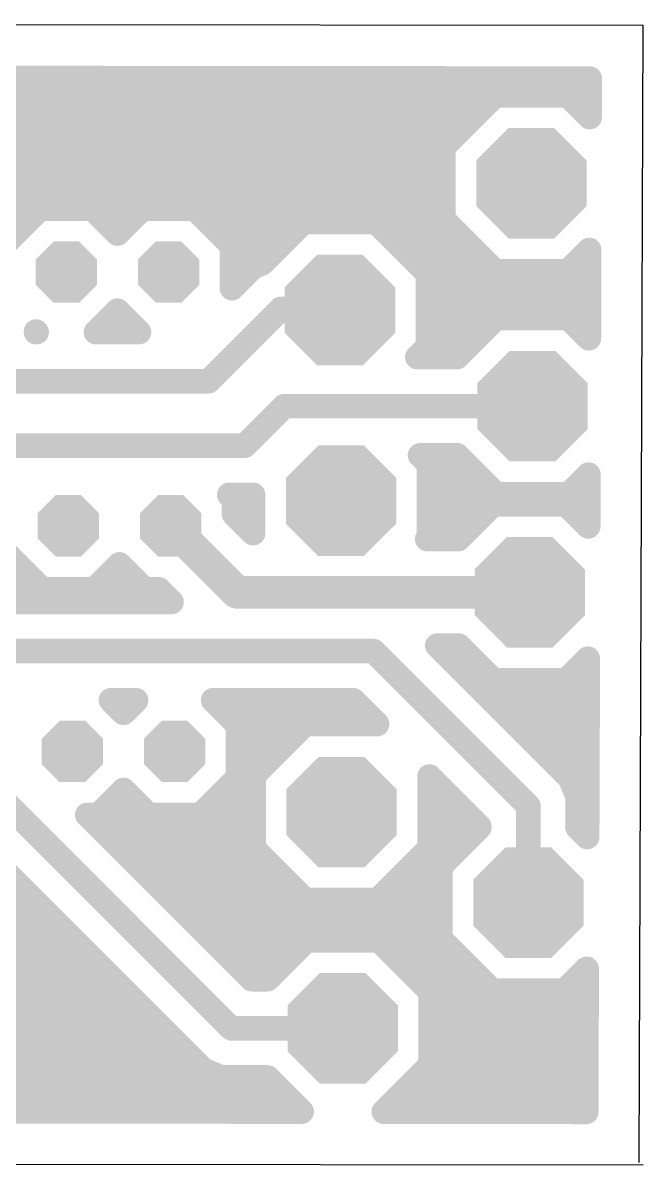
# Model space of a CAD drawing. Extents: x 0.6 to 66.7, y 0.1 to 28.5.
# Drawn here: x 51.25 to 66.66, y 0.1 to 28.46 of the extents above; entities that cross this region are included whole.
import ezdxf

# ---------------------------------------------------------------- set-up
doc = ezdxf.new("R2010")
doc.units = 0
for name, color, linetype in [('1', 22, 'CONTINUOUS'), ('17', 82, 'CONTINUOUS'), ('20', 7, 'CONTINUOUS'), ('29', 253, 'CONTINUOUS')]:
    doc.layers.add(name, color=color, linetype=linetype)

# ---------------------------------------------------------------- blocks, each defined once
blk = doc.blocks.new('OCTAGONP')
at = {"const_width": 0.5}
blk.add_lwpolyline([(-0.25, -0.1036), (-0.25, 0.1036), (-0.1036, 0.25), (0.1036, 0.25), (0.25, 0.1036), (0.25, -0.1036), (0.1036, -0.25), (-0.1036, -0.25), (-0.25, -0.1036), (-0.25, 0.1036)], dxfattribs=at)

msp = doc.modelspace()

# ---------------------------------------------------------------- linework, layer by layer
at = {"layer": '1'}
for points, const_width in [([(1.8808, 27.1379), (65.3319, 27.076)], 0.6096), ([(65.3319, 27.076), (65.3286, 26.1185)], 0.6096), ([(1.8808, 26.8224), (65.331, 26.8224)], 0.6096), ([(62.9775, 26.66), (61.6979, 25.3804)], 0.6096), ([(64.7871, 26.66), (62.9775, 26.66)], 0.6096), ([(65.3286, 26.1185), (64.7871, 26.66)], 0.6096), ([(1.8808, 26.2128), (62.5303, 26.2128)], 0.6096), ([(65.2343, 26.2128), (65.3289, 26.2128)], 0.6096), ([(1.8808, 25.6032), (61.9207, 25.6032)], 0.6096), ([(61.6979, 25.3804), (61.6979, 23.5708)], 0.6096), ([(19.1865, 24.9936), (61.6979, 24.9936)], 0.6096), ([(37.159, 24.384), (61.6979, 24.384)], 0.6096), ([(51.6777, 23.8448), (50.7552, 22.9223)], 0.6096), ([(52.9823, 23.8448), (51.6777, 23.8448)], 0.6096), ([(53.6, 23.2271), (52.9823, 23.8448)], 0.6096), ([(54.2177, 23.8448), (53.6, 23.2271)], 0.6096), ([(55.5223, 23.8448), (54.2177, 23.8448)], 0.6096), ([(56.4448, 22.9223), (55.5223, 23.8448)], 0.6096), ([(37.7686, 23.7744), (51.6073, 23.7744)], 0.6096), ([(53.0527, 23.7744), (54.1473, 23.7744)], 0.6096), ([(55.5927, 23.7744), (61.6979, 23.7744)], 0.6096), ([(61.6979, 23.5708), (62.9775, 22.2912)], 0.6096), ([(58.2213, 23.5125), (57.1965, 22.4877)], 0.6096), ([(60.0309, 23.5125), (58.2213, 23.5125)], 0.6096), ([(61.3105, 22.2329), (60.0309, 23.5125)], 0.6096), ([(44.6072, 23.1648), (50.9977, 23.1648)], 0.6096), ([(56.2023, 23.1648), (57.8737, 23.1648)], 0.6096), ([(60.3786, 23.1648), (62.1039, 23.1648)], 0.6096), ([(56.4448, 21.869), (56.4448, 22.9223)], 0.6096), ([(64.7871, 22.2912), (65.3173, 22.8213)], 0.6096), ([(65.3173, 22.8213), (65.3097, 20.6281)], 0.6096), ([(56.4448, 22.5552), (57.2641, 22.5552)], 0.6096), ([(56.9694, 22.3936), (56.4448, 21.869)], 0.6096), ([(57.1965, 22.4877), (56.9694, 22.3936)], 0.6096), ([(60.9882, 22.5552), (62.7135, 22.5552)], 0.6096), ([(65.0511, 22.5552), (65.3163, 22.5552)], 0.6096), ([(61.3105, 20.4233), (61.3105, 22.2329)], 0.6096), ([(62.9775, 22.2912), (64.7871, 22.2912)], 0.6096), ([(56.4448, 21.9456), (56.5214, 21.9456)], 0.6096), ([(61.3105, 21.9456), (65.3142, 21.9456)], 0.6096), ([(53.0663, 20.7792), (53.6, 21.3129)], 0.6096), ([(53.6, 21.3129), (54.1337, 20.7792)], 0.6096), ([(55.86, 19.56), (57.66, 21.36)], 0.6096), ([(57.66, 21.36), (59.0942, 21.36)], 0.6096), ([(59.0942, 21.36), (59.1261, 21.3281)], 0.6096), ([(61.3105, 21.336), (65.3121, 21.336)], 0.6096), ([(63.0027, 21.1256), (62.0375, 20.1604)], 0.6096), ([(64.8123, 21.1256), (63.0027, 21.1256)], 0.6096), ([(65.3097, 20.6281), (64.8123, 21.1256)], 0.6096), ([(51.5776, 20.7792), (51.5776, 20.7953)], 0.6096), ([(51.5776, 20.7953), (51.5937, 20.7792)], 0.6096), ([(51.5937, 20.7792), (51.5776, 20.7792)], 0.6096), ([(54.1337, 20.7792), (53.0663, 20.7792)], 0.6096), ([(61.3105, 20.7264), (62.6035, 20.7264)], 0.6096), ([(65.2114, 20.7264), (65.31, 20.7264)], 0.6096), ([(61.0476, 20.1604), (61.3105, 20.4233)], 0.6096), ([(62.0375, 20.1604), (61.0476, 20.1604)], 0.6096), ([(50.56, 19.56), (55.86, 19.56)], 0.6096), ([(57.7412, 18.9412), (56.76, 17.96)], 0.6096), ([(63.9075, 18.9412), (57.7412, 18.9412)], 0.6096), ([(56.76, 17.96), (50.9222, 17.96)], 0.6096), ([(61.3388, 17.4986), (61.1154, 17.722)], 0.6096), ([(61.1154, 17.722), (62.0375, 17.722)], 0.6096), ([(61.159, 17.6784), (62.081, 17.6784)], 0.6096), ([(62.0375, 17.722), (63.0027, 16.7568)], 0.6096), ([(61.3388, 15.689), (61.3388, 17.4986)], 0.6096), ([(61.3388, 17.0688), (62.6906, 17.0688)], 0.6096), ([(64.8123, 16.7568), (65.298, 17.2425)], 0.6096), ([(65.1243, 17.0688), (65.2974, 17.0688)], 0.6096), ([(65.298, 17.2425), (65.2936, 15.957)], 0.6096), ([(56.4948, 16.6223), (56.3763, 16.7408)], 0.6096), ([(56.3763, 16.7408), (56.97, 16.7408)], 0.6096), ([(56.97, 16.7408), (56.97, 15.7879)], 0.6096), ([(63.0027, 16.7568), (64.8123, 16.7568)], 0.6096), ([(56.4948, 16.2631), (56.4948, 16.6223)], 0.6096), ([(56.4948, 16.4592), (56.97, 16.4592)], 0.6096), ([(61.3388, 16.4592), (62.89, 16.4592)], 0.6096), ([(62.9359, 16.5051), (62.0723, 15.6415)], 0.6096), ([(64.7455, 16.5051), (62.9359, 16.5051)], 0.6096), ([(65.2936, 15.957), (64.7455, 16.5051)], 0.6096), ([(64.7914, 16.4592), (65.2953, 16.4592)], 0.6096), ([(56.97, 15.7879), (56.4948, 16.2631)], 0.6096), ([(56.5693, 14.3207), (54.92, 15.97)], 0.8128), ([(56.9083, 15.8496), (56.97, 15.8496)], 0.6096), ([(61.2912, 15.6415), (61.3388, 15.689)], 0.6096), ([(62.0723, 15.6415), (61.2912, 15.6415)], 0.6096), ([(61.3388, 15.8496), (62.2804, 15.8496)], 0.6096), ([(50.8052, 15.3177), (51.7277, 14.3952)], 0.6096), ([(53.0323, 14.3952), (53.65, 15.0129)], 0.6096), ([(53.65, 15.0129), (54.2677, 14.3952)], 0.6096), ([(49.8742, 14.6304), (51.4925, 14.6304)], 0.6096), ([(53.2675, 14.6304), (54.0325, 14.6304)], 0.6096), ([(51.7277, 14.3952), (53.0323, 14.3952)], 0.6096), ([(54.2677, 14.3952), (54.6269, 14.3952)], 0.6096), ([(54.6269, 14.3952), (54.9429, 14.0792)], 0.6096), ([(63.8407, 14.3207), (56.5693, 14.3207)], 0.8128), ([(54.9429, 14.0792), (49.8116, 14.0792)], 0.6096), ([(59.96, 12.86), (48.6877, 12.86)], 0.6096), ([(63.8072, 9.0128), (59.96, 12.86)], 0.6096), ([(64.8408, 9.7034), (61.5443, 12.9999)], 0.6096), ([(61.5443, 12.9999), (62.0723, 12.9999)], 0.6096), ([(61.7426, 12.8016), (62.2705, 12.8016)], 0.6096), ([(62.0723, 12.9999), (62.9359, 12.1363)], 0.6096), ([(64.7455, 12.1363), (65.2823, 12.673)], 0.6096), ([(65.2823, 12.673), (65.267, 8.242)], 0.6096), ([(62.3522, 12.192), (62.8801, 12.192)], 0.6096), ([(64.8012, 12.192), (65.2806, 12.192)], 0.6096), ([(62.9359, 12.1363), (64.7455, 12.1363)], 0.6096), ([(53.75, 11.3271), (53.4363, 11.6408)], 0.6096), ([(53.4363, 11.6408), (54.0637, 11.6408)], 0.6096), ([(54.0637, 11.6408), (53.75, 11.3271)], 0.6096), ([(56.5948, 11.0223), (55.9763, 11.6408)], 0.6096), ([(55.9763, 11.6408), (59.455, 11.6408)], 0.6096), ([(59.455, 11.6408), (60.049, 11.0468)], 0.6096), ([(53.4947, 11.5824), (54.0053, 11.5824)], 0.6096), ([(56.0347, 11.5824), (59.5134, 11.5824)], 0.6096), ([(62.9618, 11.5824), (65.2785, 11.5824)], 0.6096), ([(58.2607, 11.0468), (56.9811, 9.7672)], 0.6096), ([(60.049, 11.0468), (58.2607, 11.0468)], 0.6096), ([(56.5948, 9.7177), (56.5948, 11.0223)], 0.6096), ([(56.5948, 10.9728), (58.1867, 10.9728)], 0.6096), ([(63.5714, 10.9728), (65.2764, 10.9728)], 0.6096), ([(56.5948, 10.3632), (57.5771, 10.3632)], 0.6096), ([(64.181, 10.3632), (65.2743, 10.3632)], 0.6096), ([(55.6723, 8.7952), (56.5948, 9.7177)], 0.6096), ([(56.5948, 9.7536), (56.9811, 9.7536)], 0.6096), ([(56.9811, 9.7672), (56.9811, 7.9576)], 0.6096), ([(61.3499, 7.9576), (61.3499, 9.7459)], 0.6096), ([(61.3499, 9.7459), (62.588, 8.5078)], 0.6096), ([(64.7906, 9.7536), (65.2722, 9.7536)], 0.6096), ([(65.0264, 9.2553), (64.8408, 9.7034)], 0.6096), ([(56.427, 3.493), (50.36, 9.56)], 0.6096), ([(53.1323, 8.7952), (53.75, 9.4129)], 0.6096), ([(53.75, 9.4129), (54.3677, 8.7952)], 0.6096), ([(53.4811, 9.144), (54.0189, 9.144)], 0.6096), ([(56.0211, 9.144), (56.9811, 9.144)], 0.6096), ([(61.3499, 9.144), (61.9518, 9.144)], 0.6096), ([(65.0264, 8.4826), (65.0264, 9.2553)], 0.6096), ([(65.0264, 9.144), (65.2701, 9.144)], 0.6096), ([(56.932, 4.7122), (52.849, 8.7952)], 0.6096), ([(52.849, 8.7952), (53.1323, 8.7952)], 0.6096), ([(54.3677, 8.7952), (55.6723, 8.7952)], 0.6096), ([(63.8072, 6.6126), (63.8072, 9.0128)], 0.6096), ([(49.6694, 8.5264), (55.7363, 2.4594)], 0.6096), ([(53.1098, 8.5344), (56.9811, 8.5344)], 0.6096), ([(61.3499, 8.5344), (62.5614, 8.5344)], 0.6096), ([(62.588, 8.5078), (62.588, 8.4826)], 0.6096), ([(65.0264, 8.5344), (65.268, 8.5344)], 0.6096), ([(62.588, 8.4826), (61.6228, 7.5174)], 0.6096), ([(65.267, 8.242), (65.0264, 8.4826)], 0.6096), ([(53.7194, 7.9248), (57.0139, 7.9248)], 0.6096), ([(56.9811, 7.9576), (58.2607, 6.678)], 0.6096), ([(60.0703, 6.678), (61.3499, 7.9576)], 0.6096), ([(61.3171, 7.9248), (62.0302, 7.9248)], 0.6096), ([(61.6228, 7.5174), (61.6228, 5.7078)], 0.6096), ([(54.329, 7.3152), (57.6235, 7.3152)], 0.6096), ([(60.7075, 7.3152), (61.6228, 7.3152)], 0.6096), ([(45.1027, 6.7056), (51.4902, 6.7056)], 0.6096), ([(54.9386, 6.7056), (58.2331, 6.7056)], 0.6096), ([(58.2607, 6.678), (60.0703, 6.678)], 0.6096), ([(60.0979, 6.7056), (61.6228, 6.7056)], 0.6096), ([(45.5288, 6.096), (52.0998, 6.096)], 0.6096), ([(55.5482, 6.096), (61.6228, 6.096)], 0.6096), ([(58.2906, 5.6774), (57.3254, 4.7122)], 0.6096), ([(60.1003, 5.6774), (58.2906, 5.6774)], 0.6096), ([(61.3798, 4.3978), (60.1003, 5.6774)], 0.6096), ([(61.6228, 5.7078), (62.9024, 4.4282)], 0.6096), ([(45.7776, 5.4864), (52.7094, 5.4864)], 0.6096), ([(56.1578, 5.4864), (58.0996, 5.4864)], 0.6096), ([(60.2913, 5.4864), (61.8442, 5.4864)], 0.6096), ([(45.7357, 4.8768), (53.319, 4.8768)], 0.6096), ([(56.7674, 4.8768), (57.49, 4.8768)], 0.6096), ([(60.9009, 4.8768), (62.4538, 4.8768)], 0.6096), ([(64.712, 4.4282), (65.2558, 4.972)], 0.6096), ([(65.1606, 4.8768), (65.2554, 4.8768)], 0.6096), ([(65.2558, 4.972), (65.2435, 1.4177)], 0.6096), ([(57.3254, 4.7122), (56.932, 4.7122)], 0.6096), ([(45.372, 4.2672), (53.9286, 4.2672)], 0.6096), ([(61.3798, 2.5882), (61.3798, 4.3978)], 0.6096), ([(61.3798, 4.2672), (65.2533, 4.2672)], 0.6096), ([(62.9024, 4.4282), (64.712, 4.4282)], 0.6096), ([(44.4818, 3.6576), (54.5382, 3.6576)], 0.6096), ([(59.1954, 3.493), (56.427, 3.493)], 0.6096), ([(61.3798, 3.6576), (65.2512, 3.6576)], 0.6096), ([(1.8808, 3.048), (55.1478, 3.048)], 0.6096), ([(61.3798, 3.048), (65.2491, 3.048)], 0.6096), ([(60.2142, 1.4226), (61.3798, 2.5882)], 0.6096), ([(1.8808, 2.4384), (55.7872, 2.4384)], 0.6096), ([(55.7363, 2.4594), (56.1844, 2.2738)], 0.6096), ([(56.1844, 2.2738), (57.3254, 2.2738)], 0.6096), ([(57.3254, 2.2738), (58.1747, 1.4246)], 0.6096), ([(61.23, 2.4384), (65.247, 2.4384)], 0.6096), ([(1.8808, 1.8288), (57.7705, 1.8288)], 0.6096), ([(60.6204, 1.8288), (65.2449, 1.8288)], 0.6096), ([(58.1747, 1.4246), (1.8808, 1.4795)], 0.6096), ([(65.2435, 1.4177), (60.2142, 1.4226)], 0.6096)]:
    msp.add_lwpolyline(points, dxfattribs=dict(at, const_width=const_width))
for points, const_width in [([(65.4843, 27.0755, 1), (65.1795, 27.0765)], 0.3048), ([(65.3318, 26.9236, 1), (65.3321, 27.2284)], 0.3048), ([(62.9775, 26.8124, 1), (62.9775, 26.5076)], 0.3048), ([(63.0853, 26.5522, 1), (62.8697, 26.7678)], 0.3048), ([(64.8949, 26.7678, 1), (64.6793, 26.5522)], 0.3048), ([(64.7871, 26.5076, 1), (64.7871, 26.8124)], 0.3048), ([(65.331, 26.67, 1), (65.331, 26.9748)], 0.3048), ([(62.5303, 26.0604, 1), (62.5303, 26.3652)], 0.3048), ([(65.2343, 26.3652, 1), (65.2343, 26.0604)], 0.3048), ([(65.3289, 26.0604, 1), (65.3289, 26.3652)], 0.3048), ([(65.1762, 26.119, 1), (65.481, 26.118)], 0.3048), ([(65.2208, 26.0107, 1), (65.4364, 26.2263)], 0.3048), ([(61.9207, 25.4508, 1), (61.9207, 25.7556)], 0.3048), ([(61.5901, 25.4882, 1), (61.8057, 25.2726)], 0.3048), ([(61.8503, 25.3804, 1), (61.5455, 25.3804)], 0.3048), ([(61.6979, 24.8412, 1), (61.6979, 25.146)], 0.3048), ([(61.6979, 24.2316, 1), (61.6979, 24.5364)], 0.3048), ([(51.6777, 23.9972, 1), (51.6777, 23.6924)], 0.3048), ([(51.7855, 23.737, 1), (51.5699, 23.9526)], 0.3048), ([(53.0901, 23.9526, 1), (52.8745, 23.737)], 0.3048), ([(52.9823, 23.6924, 1), (52.9823, 23.9972)], 0.3048), ([(54.2177, 23.9972, 1), (54.2177, 23.6924)], 0.3048), ([(54.3255, 23.737, 1), (54.1099, 23.9526)], 0.3048), ([(55.6301, 23.9526, 1), (55.4145, 23.737)], 0.3048), ([(55.5223, 23.6924, 1), (55.5223, 23.9972)], 0.3048), ([(51.6073, 23.622, 1), (51.6073, 23.9268)], 0.3048), ([(53.0527, 23.9268, 1), (53.0527, 23.622)], 0.3048), ([(54.1473, 23.622, 1), (54.1473, 23.9268)], 0.3048), ([(55.5927, 23.9268, 1), (55.5927, 23.622)], 0.3048), ([(61.8057, 23.6785, 1), (61.5901, 23.463)], 0.3048), ([(61.6979, 23.622, 1), (61.6979, 23.9268)], 0.3048), ([(58.2213, 23.6649, 1), (58.2213, 23.3601)], 0.3048), ([(58.3291, 23.4047, 1), (58.1136, 23.6202)], 0.3048), ([(60.1387, 23.6202, 1), (59.9232, 23.4047)], 0.3048), ([(60.0309, 23.3601, 1), (60.0309, 23.6649)], 0.3048), ([(61.5455, 23.5708, 1), (61.8503, 23.5708)], 0.3048), ([(50.9977, 23.0124, 1), (50.9977, 23.3172)], 0.3048), ([(53.4922, 23.3349, 1), (53.7078, 23.1193)], 0.3048), ([(53.4922, 23.1193, 1), (53.7078, 23.3349)], 0.3048), ([(56.2023, 23.3172, 1), (56.2023, 23.0124)], 0.3048), ([(57.8737, 23.0124, 1), (57.8737, 23.3172)], 0.3048), ([(60.3786, 23.3172, 1), (60.3786, 23.0124)], 0.3048), ([(62.1039, 23.0124, 1), (62.1039, 23.3172)], 0.3048), ([(56.5972, 22.9223, 1), (56.2924, 22.9223)], 0.3048), ([(56.337, 22.8145, 1), (56.5526, 23.0301)], 0.3048), ([(65.4697, 22.8208, 1), (65.1649, 22.8219)], 0.3048), ([(65.425, 22.7136, 1), (65.2095, 22.9291)], 0.3048), ([(56.4448, 22.7076, 1), (56.4448, 22.4028)], 0.3048), ([(57.0771, 22.2858, 1), (56.8616, 22.5013)], 0.3048), ([(57.0888, 22.5954, 1), (57.3043, 22.3799)], 0.3048), ([(57.2549, 22.3469, 1), (57.1382, 22.6285)], 0.3048), ([(57.2641, 22.4028, 1), (57.2641, 22.7076)], 0.3048), ([(60.9882, 22.7076, 1), (60.9882, 22.4028)], 0.3048), ([(62.7135, 22.4028, 1), (62.7135, 22.7076)], 0.3048), ([(65.0511, 22.7076, 1), (65.0511, 22.4028)], 0.3048), ([(65.3163, 22.4028, 1), (65.3163, 22.7076)], 0.3048), ([(56.9111, 22.5344, 1), (57.0277, 22.2528)], 0.3048), ([(61.4629, 22.2329, 1), (61.1581, 22.2329)], 0.3048), ([(61.2028, 22.1251, 1), (61.4183, 22.3406)], 0.3048), ([(62.9775, 22.4436, 1), (62.9775, 22.1388)], 0.3048), ([(62.8697, 22.1834, 1), (63.0853, 22.399)], 0.3048), ([(64.6793, 22.399, 1), (64.8949, 22.1834)], 0.3048), ([(64.7871, 22.1388, 1), (64.7871, 22.4436)], 0.3048), ([(56.337, 21.9768, 1), (56.5526, 21.7612)], 0.3048), ([(56.4448, 22.098, 1), (56.4448, 21.7932)], 0.3048), ([(56.5214, 21.7932, 1), (56.5214, 22.098)], 0.3048), ([(61.3105, 22.098, 1), (61.3105, 21.7932)], 0.3048), ([(65.3142, 21.7932, 1), (65.3142, 22.098)], 0.3048), ([(56.2924, 21.869, 1), (56.5972, 21.869)], 0.3048), ([(53.7078, 21.4207, 1), (53.4922, 21.2051)], 0.3048), ([(53.7078, 21.2051, 1), (53.4922, 21.4207)], 0.3048), ([(57.66, 21.5124, 1), (57.66, 21.2076)], 0.3048), ([(57.7678, 21.2522, 1), (57.5522, 21.4678)], 0.3048), ([(59.202, 21.4678, 1), (58.9864, 21.2522)], 0.3048), ([(59.0184, 21.2203, 1), (59.2339, 21.4358)], 0.3048), ([(59.0942, 21.2076, 1), (59.0942, 21.5124)], 0.3048), ([(61.3105, 21.4884, 1), (61.3105, 21.1836)], 0.3048), ([(65.3121, 21.1836, 1), (65.3121, 21.4884)], 0.3048), ([(63.0027, 21.278, 1), (63.0027, 20.9732)], 0.3048), ([(63.1104, 21.0178, 1), (62.8949, 21.2333)], 0.3048), ([(64.9201, 21.2333, 1), (64.7045, 21.0178)], 0.3048), ([(64.8123, 20.9732, 1), (64.8123, 21.278)], 0.3048), ([(51.6854, 20.9031, 1), (51.4698, 20.6875)], 0.3048), ([(51.73, 20.7953, 1), (51.4252, 20.7953)], 0.3048), ([(51.5776, 20.9316, 1), (51.5776, 20.6268)], 0.3048), ([(51.4859, 20.6714, 1), (51.7015, 20.887)], 0.3048), ([(51.5937, 20.6268, 1), (51.5937, 20.9316)], 0.3048), ([(52.9585, 20.887, 1), (53.1741, 20.6714)], 0.3048), ([(53.0663, 20.9316, 1), (53.0663, 20.6268)], 0.3048), ([(54.0259, 20.6714, 1), (54.2415, 20.887)], 0.3048), ([(54.1337, 20.6268, 1), (54.1337, 20.9316)], 0.3048), ([(61.3105, 20.8788, 1), (61.3105, 20.574)], 0.3048), ([(62.6035, 20.574, 1), (62.6035, 20.8788)], 0.3048), ([(65.2114, 20.8788, 1), (65.2114, 20.574)], 0.3048), ([(65.31, 20.574, 1), (65.31, 20.8788)], 0.3048), ([(51.4252, 20.7792, 1), (51.73, 20.7792)], 0.3048), ([(61.4183, 20.3155, 1), (61.2028, 20.531)], 0.3048), ([(65.1573, 20.6287, 1), (65.4621, 20.6276)], 0.3048), ([(65.2019, 20.5204, 1), (65.4175, 20.7359)], 0.3048), ([(61.0476, 20.3128, 1), (61.0476, 20.008)], 0.3048), ([(61.1581, 20.4233, 1), (61.4629, 20.4233)], 0.3048), ([(62.0375, 20.008, 1), (62.0375, 20.3128)], 0.3048), ([(60.9399, 20.2681, 1), (61.1554, 20.0526)], 0.3048), ([(61.9297, 20.2681, 1), (62.1452, 20.0526)], 0.3048), ([(55.86, 19.4076, 1), (55.86, 19.7124)], 0.3048), ([(55.7522, 19.6678, 1), (55.9678, 19.4522)], 0.3048), ([(57.7412, 19.0936, 1), (57.7412, 18.7888)], 0.3048), ([(57.8489, 18.8334, 1), (57.6334, 19.0489)], 0.3048), ([(63.9075, 18.7888, 1), (63.9075, 19.0936)], 0.3048), ([(56.6522, 18.0678, 1), (56.8678, 17.8522)], 0.3048), ([(56.76, 17.8076, 1), (56.76, 18.1124)], 0.3048), ([(61.1154, 17.8744, 1), (61.1154, 17.5696)], 0.3048), ([(61.2232, 17.8297, 1), (61.0077, 17.6142)], 0.3048), ([(61.159, 17.8308, 1), (61.159, 17.526)], 0.3048), ([(62.1452, 17.8297, 1), (61.9297, 17.6142)], 0.3048), ([(62.0375, 17.5696, 1), (62.0375, 17.8744)], 0.3048), ([(62.081, 17.526, 1), (62.081, 17.8308)], 0.3048), ([(61.4912, 17.4986, 1), (61.1864, 17.4986)], 0.3048), ([(61.231, 17.3908, 1), (61.4465, 17.6064)], 0.3048), ([(61.3388, 17.2212, 1), (61.3388, 16.9164)], 0.3048), ([(62.6906, 16.9164, 1), (62.6906, 17.2212)], 0.3048), ([(65.1243, 17.2212, 1), (65.1243, 16.9164)], 0.3048), ([(65.4504, 17.242, 1), (65.1456, 17.243)], 0.3048), ([(65.4058, 17.1347, 1), (65.1903, 17.3503)], 0.3048), ([(65.2974, 16.9164, 1), (65.2974, 17.2212)], 0.3048), ([(56.4841, 16.8486, 1), (56.2685, 16.633)], 0.3048), ([(56.3763, 16.8932, 1), (56.3763, 16.5884)], 0.3048), ([(57.1224, 16.7408, 1), (56.8176, 16.7408)], 0.3048), ([(56.97, 16.5884, 1), (56.97, 16.8932)], 0.3048), ([(63.0027, 16.9092, 1), (63.0027, 16.6044)], 0.3048), ([(64.8123, 16.6044, 1), (64.8123, 16.9092)], 0.3048), ([(56.6472, 16.6223, 1), (56.3424, 16.6223)], 0.3048), ([(56.4948, 16.6116, 1), (56.4948, 16.3068)], 0.3048), ([(56.387, 16.5145, 1), (56.6026, 16.7301)], 0.3048), ([(56.97, 16.3068, 1), (56.97, 16.6116)], 0.3048), ([(61.3388, 16.6116, 1), (61.3388, 16.3068)], 0.3048), ([(62.9359, 16.6575, 1), (62.9359, 16.3527)], 0.3048), ([(63.0437, 16.3973, 1), (62.8281, 16.6128)], 0.3048), ([(62.89, 16.3068, 1), (62.89, 16.6116)], 0.3048), ([(62.8949, 16.649, 1), (63.1104, 16.8645)], 0.3048), ([(64.8533, 16.6128, 1), (64.6377, 16.3973)], 0.3048), ([(64.7914, 16.6116, 1), (64.7914, 16.3068)], 0.3048), ([(64.7045, 16.8645, 1), (64.9201, 16.649)], 0.3048), ([(64.7455, 16.3527, 1), (64.7455, 16.6575)], 0.3048), ([(65.2953, 16.3068, 1), (65.2953, 16.6116)], 0.3048), ([(56.6026, 16.3709, 1), (56.387, 16.1553)], 0.3048), ([(55.0637, 16.1137, 1), (54.7763, 15.8263)], 0.4064), ([(56.3424, 16.2631, 1), (56.6472, 16.2631)], 0.3048), ([(65.1858, 15.8492, 1), (65.4014, 16.0647)], 0.3048), ([(56.9083, 16.002, 1), (56.9083, 15.6972)], 0.3048), ([(56.8176, 15.7879, 1), (57.1224, 15.7879)], 0.3048), ([(56.8622, 15.6802, 1), (57.0777, 15.8957)], 0.3048), ([(56.97, 15.6972, 1), (56.97, 16.002)], 0.3048), ([(61.2912, 15.7939, 1), (61.2912, 15.4891)], 0.3048), ([(61.1835, 15.7492, 1), (61.399, 15.5337)], 0.3048), ([(61.3388, 16.002, 1), (61.3388, 15.6972)], 0.3048), ([(61.4465, 15.5812, 1), (61.231, 15.7968)], 0.3048), ([(61.9645, 15.7492, 1), (62.1801, 15.5337)], 0.3048), ([(62.0723, 15.4891, 1), (62.0723, 15.7939)], 0.3048), ([(62.2804, 15.6972, 1), (62.2804, 16.002)], 0.3048), ([(65.1412, 15.9575, 1), (65.446, 15.9564)], 0.3048), ([(61.1864, 15.689, 1), (61.4912, 15.689)], 0.3048), ([(53.7578, 15.1207, 1), (53.5422, 14.9051)], 0.3048), ([(53.7578, 14.9051, 1), (53.5422, 15.1207)], 0.3048), ([(51.4925, 14.478, 1), (51.4925, 14.7828)], 0.3048), ([(53.2675, 14.7828, 1), (53.2675, 14.478)], 0.3048), ([(54.0325, 14.478, 1), (54.0325, 14.7828)], 0.3048), ([(51.7277, 14.5476, 1), (51.7277, 14.2428)], 0.3048), ([(51.6199, 14.2874, 1), (51.8355, 14.503)], 0.3048), ([(52.9245, 14.503, 1), (53.1401, 14.2874)], 0.3048), ([(53.0323, 14.2428, 1), (53.0323, 14.5476)], 0.3048), ([(54.2677, 14.5476, 1), (54.2677, 14.2428)], 0.3048), ([(54.1599, 14.2874, 1), (54.3755, 14.503)], 0.3048), ([(54.7347, 14.503, 1), (54.5191, 14.2874)], 0.3048), ([(54.6269, 14.2428, 1), (54.6269, 14.5476)], 0.3048), ([(56.5693, 14.5239, 1), (56.5693, 14.1175)], 0.4064), ([(56.4257, 14.177, 1), (56.713, 14.4643)], 0.4064), ([(63.8407, 14.1175, 1), (63.8407, 14.5239)], 0.4064), ([(54.8351, 13.9714, 1), (55.0507, 14.187)], 0.3048), ([(54.9429, 13.9268, 1), (54.9429, 14.2316)], 0.3048), ([(60.0678, 12.9678, 1), (59.8522, 12.7522)], 0.3048), ([(59.96, 12.7076, 1), (59.96, 13.0124)], 0.3048), ([(61.5443, 13.1523, 1), (61.5443, 12.8475)], 0.3048), ([(61.6521, 13.1076, 1), (61.4366, 12.8921)], 0.3048), ([(61.7426, 12.954, 1), (61.7426, 12.6492)], 0.3048), ([(62.1801, 13.1076, 1), (61.9645, 12.8921)], 0.3048), ([(62.0723, 12.8475, 1), (62.0723, 13.1523)], 0.3048), ([(62.2705, 12.6492, 1), (62.2705, 12.954)], 0.3048), ([(65.4347, 12.6725, 1), (65.1299, 12.6736)], 0.3048), ([(65.3901, 12.5653, 1), (65.1745, 12.7808)], 0.3048), ([(62.3522, 12.3444, 1), (62.3522, 12.0396)], 0.3048), ([(62.8801, 12.0396, 1), (62.8801, 12.3444)], 0.3048), ([(64.8012, 12.3444, 1), (64.8012, 12.0396)], 0.3048), ([(65.2806, 12.0396, 1), (65.2806, 12.3444)], 0.3048), ([(62.9359, 12.2887, 1), (62.9359, 11.9839)], 0.3048), ([(62.8281, 12.0285, 1), (63.0437, 12.244)], 0.3048), ([(64.6377, 12.244, 1), (64.8533, 12.0285)], 0.3048), ([(64.7455, 11.9839, 1), (64.7455, 12.2887)], 0.3048), ([(53.5441, 11.7486, 1), (53.3285, 11.533)], 0.3048), ([(53.4363, 11.7932, 1), (53.4363, 11.4884)], 0.3048), ([(54.1715, 11.533, 1), (53.9559, 11.7486)], 0.3048), ([(54.0637, 11.4884, 1), (54.0637, 11.7932)], 0.3048), ([(56.0841, 11.7486, 1), (55.8685, 11.533)], 0.3048), ([(55.9763, 11.7932, 1), (55.9763, 11.4884)], 0.3048), ([(59.5628, 11.7486, 1), (59.3472, 11.533)], 0.3048), ([(59.455, 11.4884, 1), (59.455, 11.7932)], 0.3048), ([(53.4947, 11.7348, 1), (53.4947, 11.43)], 0.3048), ([(54.0053, 11.43, 1), (54.0053, 11.7348)], 0.3048), ([(56.0347, 11.7348, 1), (56.0347, 11.43)], 0.3048), ([(59.5134, 11.43, 1), (59.5134, 11.7348)], 0.3048), ([(62.9618, 11.7348, 1), (62.9618, 11.43)], 0.3048), ([(65.2785, 11.43, 1), (65.2785, 11.7348)], 0.3048), ([(53.6422, 11.4349, 1), (53.8578, 11.2193)], 0.3048), ([(53.6422, 11.2193, 1), (53.8578, 11.4349)], 0.3048), ([(58.2607, 11.1992, 1), (58.2607, 10.8944)], 0.3048), ([(58.3685, 10.939, 1), (58.153, 11.1546)], 0.3048), ([(60.049, 10.8944, 1), (60.049, 11.1992)], 0.3048), ([(56.7472, 11.0223, 1), (56.4424, 11.0223)], 0.3048), ([(56.5948, 11.1252, 1), (56.5948, 10.8204)], 0.3048), ([(56.487, 10.9145, 1), (56.7026, 11.1301)], 0.3048), ([(58.1867, 10.8204, 1), (58.1867, 11.1252)], 0.3048), ([(59.9412, 10.939, 1), (60.1568, 11.1546)], 0.3048), ([(63.5714, 11.1252, 1), (63.5714, 10.8204)], 0.3048), ([(65.2764, 10.8204, 1), (65.2764, 11.1252)], 0.3048), ([(56.5948, 10.5156, 1), (56.5948, 10.2108)], 0.3048), ([(57.5771, 10.2108, 1), (57.5771, 10.5156)], 0.3048), ([(64.181, 10.5156, 1), (64.181, 10.2108)], 0.3048), ([(65.2743, 10.2108, 1), (65.2743, 10.5156)], 0.3048), ([(56.5948, 9.906, 1), (56.5948, 9.6012)], 0.3048), ([(56.7026, 9.6099, 1), (56.487, 9.8255)], 0.3048), ([(57.1335, 9.7672, 1), (56.8287, 9.7672)], 0.3048), ([(56.8734, 9.875, 1), (57.0889, 9.6594)], 0.3048), ([(56.9811, 9.6012, 1), (56.9811, 9.906)], 0.3048), ([(61.5023, 9.7459, 1), (61.1975, 9.7459)], 0.3048), ([(61.4577, 9.8536, 1), (61.2422, 9.6381)], 0.3048), ([(64.7906, 9.906, 1), (64.7906, 9.6012)], 0.3048), ([(64.9816, 9.7618, 1), (64.7, 9.6451)], 0.3048), ([(64.733, 9.5957, 1), (64.9485, 9.8112)], 0.3048), ([(65.2722, 9.6012, 1), (65.2722, 9.906)], 0.3048), ([(53.8578, 9.5207, 1), (53.6422, 9.3051)], 0.3048), ([(53.8578, 9.3051, 1), (53.6422, 9.5207)], 0.3048), ([(56.4424, 9.7177, 1), (56.7472, 9.7177)], 0.3048), ([(53.4811, 9.2964, 1), (53.4811, 8.9916)], 0.3048), ([(54.0189, 8.9916, 1), (54.0189, 9.2964)], 0.3048), ([(56.0211, 9.2964, 1), (56.0211, 8.9916)], 0.3048), ([(56.9811, 8.9916, 1), (56.9811, 9.2964)], 0.3048), ([(61.3499, 9.2964, 1), (61.3499, 8.9916)], 0.3048), ([(61.9518, 8.9916, 1), (61.9518, 9.2964)], 0.3048), ([(65.1788, 9.2553, 1), (64.874, 9.2553)], 0.3048), ([(65.0264, 9.2964, 1), (65.0264, 8.9916)], 0.3048), ([(64.8856, 9.197, 1), (65.1672, 9.3137)], 0.3048), ([(65.2701, 8.9916, 1), (65.2701, 9.2964)], 0.3048), ([(52.9568, 8.903, 1), (52.7412, 8.6874)], 0.3048), ([(52.849, 8.9476, 1), (52.849, 8.6428)], 0.3048), ([(53.1323, 8.6428, 1), (53.1323, 8.9476)], 0.3048), ([(54.3677, 8.9476, 1), (54.3677, 8.6428)], 0.3048), ([(55.6723, 8.6428, 1), (55.6723, 8.9476)], 0.3048), ([(63.9596, 9.0128, 1), (63.6548, 9.0128)], 0.3048), ([(63.6994, 8.9051, 1), (63.9149, 9.1206)], 0.3048), ([(53.1098, 8.6868, 1), (53.1098, 8.382)], 0.3048), ([(53.0245, 8.903, 1), (53.2401, 8.6874)], 0.3048), ([(54.2599, 8.6874, 1), (54.4755, 8.903)], 0.3048), ([(55.5645, 8.903, 1), (55.7801, 8.6874)], 0.3048), ([(56.9811, 8.382, 1), (56.9811, 8.6868)], 0.3048), ([(61.3499, 8.6868, 1), (61.3499, 8.382)], 0.3048), ([(62.7404, 8.5078, 1), (62.4356, 8.5078)], 0.3048), ([(62.5614, 8.382, 1), (62.5614, 8.6868)], 0.3048), ([(65.0264, 8.6868, 1), (65.0264, 8.382)], 0.3048), ([(65.268, 8.382, 1), (65.268, 8.6868)], 0.3048), ([(62.4356, 8.4826, 1), (62.7404, 8.4826)], 0.3048), ([(62.6957, 8.3748, 1), (62.4802, 8.5904)], 0.3048), ([(62.4802, 8.4, 1), (62.6957, 8.6156)], 0.3048), ([(65.1341, 8.5904, 1), (64.9186, 8.3748)], 0.3048), ([(64.874, 8.4826, 1), (65.1788, 8.4826)], 0.3048), ([(53.7194, 8.0772, 1), (53.7194, 7.7724)], 0.3048), ([(57.0889, 8.0654, 1), (56.8734, 7.8498)], 0.3048), ([(57.0139, 7.7724, 1), (57.0139, 8.0772)], 0.3048), ([(61.3171, 8.0772, 1), (61.3171, 7.7724)], 0.3048), ([(61.4577, 7.8498, 1), (61.2422, 8.0654)], 0.3048), ([(62.0302, 7.7724, 1), (62.0302, 8.0772)], 0.3048), ([(65.1146, 8.2425, 1), (65.4194, 8.2414)], 0.3048), ([(65.1593, 8.1342, 1), (65.3748, 8.3497)], 0.3048), ([(56.8287, 7.9576, 1), (57.1335, 7.9576)], 0.3048), ([(61.1975, 7.9576, 1), (61.5023, 7.9576)], 0.3048), ([(61.515, 7.6252, 1), (61.7305, 7.4096)], 0.3048), ([(61.7752, 7.5174, 1), (61.4704, 7.5174)], 0.3048), ([(54.329, 7.4676, 1), (54.329, 7.1628)], 0.3048), ([(57.6235, 7.1628, 1), (57.6235, 7.4676)], 0.3048), ([(60.7075, 7.4676, 1), (60.7075, 7.1628)], 0.3048), ([(61.6228, 7.1628, 1), (61.6228, 7.4676)], 0.3048), ([(51.4902, 6.5532, 1), (51.4902, 6.858)], 0.3048), ([(54.9386, 6.858, 1), (54.9386, 6.5532)], 0.3048), ([(58.2607, 6.8304, 1), (58.2607, 6.5256)], 0.3048), ([(58.153, 6.5702, 1), (58.3685, 6.7858)], 0.3048), ([(58.2331, 6.5532, 1), (58.2331, 6.858)], 0.3048), ([(59.9626, 6.7858, 1), (60.1781, 6.5702)], 0.3048), ([(60.0979, 6.858, 1), (60.0979, 6.5532)], 0.3048), ([(60.0703, 6.5256, 1), (60.0703, 6.8304)], 0.3048), ([(61.6228, 6.5532, 1), (61.6228, 6.858)], 0.3048), ([(63.6548, 6.6126, 1), (63.9596, 6.6126)], 0.3048), ([(52.0998, 5.9436, 1), (52.0998, 6.2484)], 0.3048), ([(55.5482, 6.2484, 1), (55.5482, 5.9436)], 0.3048), ([(61.6228, 5.9436, 1), (61.6228, 6.2484)], 0.3048), ([(58.2906, 5.8298, 1), (58.2906, 5.525)], 0.3048), ([(58.3984, 5.5697, 1), (58.1829, 5.7852)], 0.3048), ([(60.208, 5.7852, 1), (59.9925, 5.5697)], 0.3048), ([(60.1003, 5.525, 1), (60.1003, 5.8298)], 0.3048), ([(61.7305, 5.8156, 1), (61.515, 5.6)], 0.3048), ([(52.7094, 5.334, 1), (52.7094, 5.6388)], 0.3048), ([(56.1578, 5.6388, 1), (56.1578, 5.334)], 0.3048), ([(58.0996, 5.334, 1), (58.0996, 5.6388)], 0.3048), ([(60.2913, 5.6388, 1), (60.2913, 5.334)], 0.3048), ([(61.4704, 5.7078, 1), (61.7752, 5.7078)], 0.3048), ([(61.8442, 5.334, 1), (61.8442, 5.6388)], 0.3048), ([(53.319, 4.7244, 1), (53.319, 5.0292)], 0.3048), ([(56.7674, 5.0292, 1), (56.7674, 4.7244)], 0.3048), ([(57.49, 4.7244, 1), (57.49, 5.0292)], 0.3048), ([(60.9009, 5.0292, 1), (60.9009, 4.7244)], 0.3048), ([(62.4538, 4.7244, 1), (62.4538, 5.0292)], 0.3048), ([(65.1606, 5.0292, 1), (65.1606, 4.7244)], 0.3048), ([(65.4082, 4.9715, 1), (65.1034, 4.9725)], 0.3048), ([(65.3635, 4.8642, 1), (65.148, 5.0798)], 0.3048), ([(65.2554, 4.7244, 1), (65.2554, 5.0292)], 0.3048), ([(56.932, 4.8646, 1), (56.932, 4.5598)], 0.3048), ([(56.8242, 4.6045, 1), (57.0397, 4.82)], 0.3048), ([(57.2177, 4.82, 1), (57.4332, 4.6045)], 0.3048), ([(57.3254, 4.5598, 1), (57.3254, 4.8646)], 0.3048), ([(53.9286, 4.1148, 1), (53.9286, 4.4196)], 0.3048), ([(61.5322, 4.3978, 1), (61.2274, 4.3978)], 0.3048), ([(61.3798, 4.4196, 1), (61.3798, 4.1148)], 0.3048), ([(61.2721, 4.2901, 1), (61.4876, 4.5056)], 0.3048), ([(62.9024, 4.5806, 1), (62.9024, 4.2758)], 0.3048), ([(62.7946, 4.3204, 1), (63.0101, 4.536)], 0.3048), ([(64.6042, 4.536, 1), (64.8198, 4.3204)], 0.3048), ([(64.712, 4.2758, 1), (64.712, 4.5806)], 0.3048), ([(65.2533, 4.1148, 1), (65.2533, 4.4196)], 0.3048), ([(54.5382, 3.5052, 1), (54.5382, 3.81)], 0.3048), ([(56.427, 3.6454, 1), (56.427, 3.3406)], 0.3048), ([(56.3192, 3.3853, 1), (56.5347, 3.6008)], 0.3048), ([(59.1954, 3.3406, 1), (59.1954, 3.6454)], 0.3048), ([(61.3798, 3.81, 1), (61.3798, 3.5052)], 0.3048), ([(65.2512, 3.5052, 1), (65.2512, 3.81)], 0.3048), ([(55.1478, 2.8956, 1), (55.1478, 3.2004)], 0.3048), ([(61.3798, 3.2004, 1), (61.3798, 2.8956)], 0.3048), ([(65.2491, 2.8956, 1), (65.2491, 3.2004)], 0.3048), ([(61.4876, 2.4805, 1), (61.2721, 2.696)], 0.3048), ([(55.7947, 2.6002, 1), (55.678, 2.3187)], 0.3048), ([(55.6286, 2.3517, 1), (55.8441, 2.5672)], 0.3048), ([(55.7872, 2.286, 1), (55.7872, 2.5908)], 0.3048), ([(56.1844, 2.4262, 1), (56.1844, 2.1214)], 0.3048), ([(56.1261, 2.133, 1), (56.2428, 2.4146)], 0.3048), ([(57.4332, 2.3816, 1), (57.2177, 2.1661)], 0.3048), ([(57.3254, 2.1214, 1), (57.3254, 2.4262)], 0.3048), ([(61.23, 2.5908, 1), (61.23, 2.286)], 0.3048), ([(61.2274, 2.5882, 1), (61.5322, 2.5882)], 0.3048), ([(65.247, 2.286, 1), (65.247, 2.5908)], 0.3048), ([(57.7705, 1.6764, 1), (57.7705, 1.9812)], 0.3048), ([(60.6204, 1.9812, 1), (60.6204, 1.6764)], 0.3048), ([(65.2449, 1.6764, 1), (65.2449, 1.9812)], 0.3048), ([(58.1745, 1.2722, 1), (58.1748, 1.577)], 0.3048), ([(60.2144, 1.575, 1), (60.2141, 1.2702)], 0.3048), ([(65.2434, 1.2653, 1), (65.2437, 1.5701)], 0.3048), ([(58.0669, 1.3168, 1), (58.2825, 1.5323)], 0.3048), ([(60.1064, 1.5304, 1), (60.322, 1.3148)], 0.3048), ([(65.0911, 1.4182, 1), (65.3959, 1.4172)], 0.3048)]:
    msp.add_lwpolyline(points, format="xyb", dxfattribs=dict(at, const_width=const_width))
at = {"layer": '20'}
for p, q in [((66.6573, 28.3955), (0.56, 28.46)), ((66.56, 0.16), (66.6573, 28.3955)), ((66.6573, 0.0955), (0.56, 0.16))]:
    msp.add_line(p, q, dxfattribs=at)

# ---------------------------------------------------------------- block references
at = {"layer": '17', "xscale": 2.54, "yscale": 2.54, "rotation": 180}
for p in [(63.8823, 24.4756), (59.1261, 21.3281), (63.9075, 18.9412), (59.1544, 16.5938), (63.8407, 14.3207), (59.1655, 8.8624), (63.8072, 6.6126), (59.1954, 3.493)]:
    msp.add_blockref('OCTAGONP', p, dxfattribs=at)
at = {"layer": '17', "xscale": 1.3208, "yscale": 1.3208}
for p in [(52.33, 22.27), (54.87, 22.27), (52.38, 15.97), (54.92, 15.97), (52.48, 10.37), (55.02, 10.37)]:
    msp.add_blockref('OCTAGONP', p, dxfattribs=at)
at = {"layer": '29', "xscale": 2.7432, "yscale": 2.7432, "rotation": 180}
for p in [(63.8823, 24.4756), (59.1261, 21.3281), (63.9075, 18.9412), (59.1544, 16.5938), (63.8407, 14.3207), (59.1655, 8.8624), (63.8072, 6.6126), (59.1954, 3.493)]:
    msp.add_blockref('OCTAGONP', p, dxfattribs=at)
at = {"layer": '29', "xscale": 1.524, "yscale": 1.524}
for p in [(52.33, 22.27), (54.87, 22.27), (52.38, 15.97), (54.92, 15.97), (52.48, 10.37), (55.02, 10.37)]:
    msp.add_blockref('OCTAGONP', p, dxfattribs=at)

doc.saveas('drawing.dxf')
